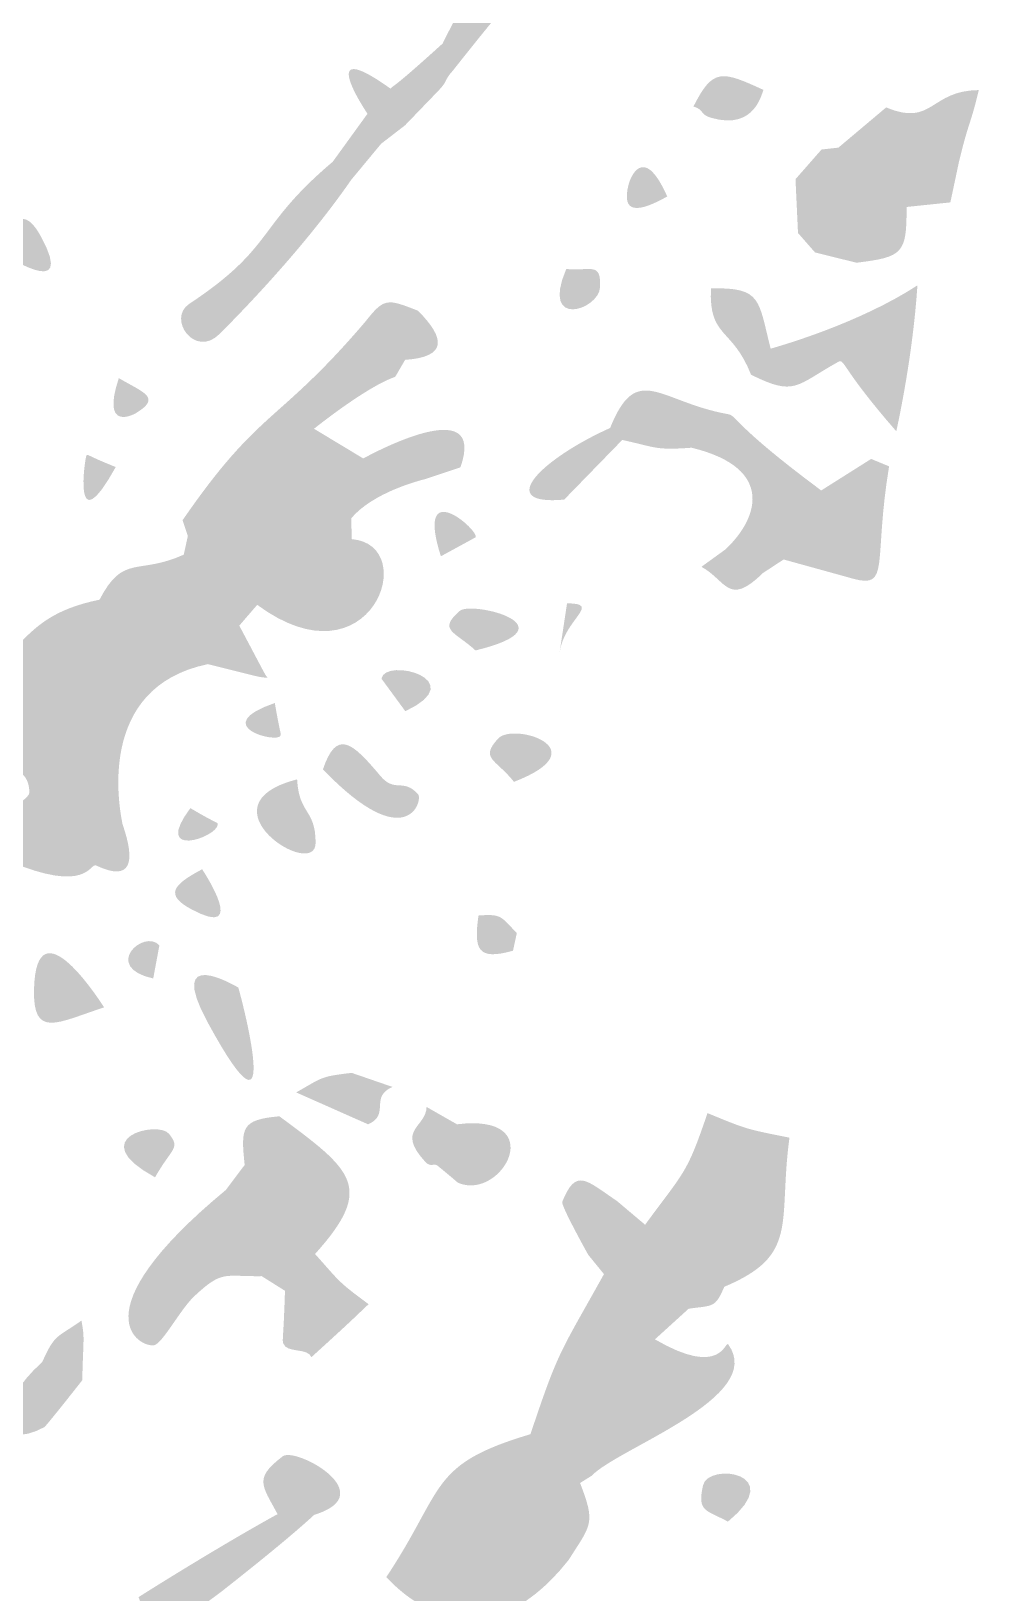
# Model space of a CAD drawing. Header units: millimetres. Extents: x 554 to 734, y 0 to 123.
# Drawn here: x 589.07 to 597.36, y 79.96 to 93.62 of the extents above; entities that cross this region are included whole.
import ezdxf

# ---------------------------------------------------------------- set-up
doc = ezdxf.new("R2010")
doc.units = ezdxf.units.MM

msp = doc.modelspace()

# ---------------------------------------------------------------- hatches: boundary and pattern name
at = {"true_color": 0x080808, "transparency": 33554687}
h = msp.add_hatch(color=18, dxfattribs=at)
edge = h.paths.add_edge_path(flags=0)
edge.add_spline(control_points=[(592.668, 93.517), (592.697, 93.577), (593.35, 94.92), (593.31, 94.049), (593.304, 93.917), (593.269, 93.931), (592.757, 93.279), (592.757, 93.279), (592.668, 93.517), (592.668, 93.517)], knot_values=[0, 0, 0, 0, 1, 1, 1, 2, 2, 2, 3, 3, 3, 3], degree=3, periodic=1)
h = msp.add_hatch(color=18, dxfattribs=at)
edge = h.paths.add_edge_path(flags=0)
edge.add_spline(control_points=[(592.211, 93.122), (592.211, 93.122), (592.195, 92.943), (592.195, 92.943), (592.195, 92.943), (592.01, 92.902), (592.01, 92.902), (591.996, 92.922), (591.541, 93.601), (592.211, 93.122)], knot_values=[0, 0, 0, 0, 1, 1, 1, 2, 2, 2, 3, 3, 3, 3], degree=3, periodic=1)
h = msp.add_hatch(color=18, dxfattribs=at)
edge = h.paths.add_edge_path(flags=0)
edge.add_spline(control_points=[(592.668, 93.517), (592.668, 93.517), (592.757, 93.279), (592.757, 93.279), (592.681, 93.197), (592.715, 93.194), (592.642, 93.116), (592.618, 93.09), (592.619, 93.092), (592.339, 92.801), (592.339, 92.801), (592.129, 92.639), (592.129, 92.639), (592.129, 92.639), (592.142, 92.796), (592.142, 92.796), (592.142, 92.796), (592.195, 92.943), (592.195, 92.943), (592.195, 92.943), (592.211, 93.122), (592.211, 93.122), (592.245, 93.156), (592.242, 93.13), (592.668, 93.517)], knot_values=[0, 0, 0, 0, 1, 1, 1, 2, 2, 2, 3, 3, 3, 4, 4, 4, 5, 5, 5, 6, 6, 6, 7, 7, 7, 8, 8, 8, 8], degree=3, periodic=1)
h = msp.add_hatch(color=18, dxfattribs=at)
edge = h.paths.add_edge_path(flags=0)
edge.add_spline(control_points=[(595.476, 93.11), (595.461, 93.102), (595.414, 92.752), (595.018, 92.866), (594.914, 92.896), (594.959, 92.937), (594.862, 92.965), (595.032, 93.303), (595.108, 93.279), (595.476, 93.11)], knot_values=[0, 0, 0, 0, 1, 1, 1, 2, 2, 2, 3, 3, 3, 3], degree=3, periodic=1)
h = msp.add_hatch(color=18, dxfattribs=at)
edge = h.paths.add_edge_path(flags=0)
edge.add_spline(control_points=[(597.359, 93.109), (597.284, 92.795), (597.268, 92.828), (597.187, 92.487), (597.18, 92.458), (597.187, 92.487), (597.11, 92.126), (597.11, 92.126), (596.727, 92.086), (596.727, 92.086), (596.727, 92.086), (596.537, 92.063), (596.537, 92.063), (596.224, 91.831), (595.899, 91.728), (596.289, 91.598), (596.289, 91.598), (595.926, 91.688), (595.926, 91.688), (595.926, 91.688), (595.777, 91.858), (595.777, 91.858), (595.777, 91.858), (595.755, 92.329), (595.755, 92.329), (595.972, 92.445), (595.945, 92.439), (596.13, 92.605), (596.13, 92.605), (596.548, 92.957), (596.548, 92.957), (596.961, 92.785), (596.929, 93.106), (597.359, 93.109)], knot_values=[0, 0, 0, 0, 1, 1, 1, 2, 2, 2, 3, 3, 3, 4, 4, 4, 5, 5, 5, 6, 6, 6, 7, 7, 7, 8, 8, 8, 9, 9, 9, 10, 10, 10, 11, 11, 11, 11], degree=3, periodic=1)
for points in [[(592.01, 92.902), (592.195, 92.943), (592.142, 92.796), (592.129, 92.639), (591.868, 92.324), (591.706, 92.482)], [(591.542, 90.145), (591.973, 89.885), (591.68, 89.648), (591.236, 89.825)]]:
    msp.add_hatch(color=18, dxfattribs=at).paths.add_polyline_path(points, flags=0)
h = msp.add_hatch(color=18, dxfattribs=at)
edge = h.paths.add_edge_path(flags=0)
edge.add_spline(control_points=[(594.633, 92.178), (594.386, 92.039), (594.224, 92.016), (594.296, 92.289), (594.304, 92.317), (594.418, 92.664), (594.633, 92.178)], knot_values=[0, 0, 0, 0, 1, 1, 1, 2, 2, 2, 2], degree=3, periodic=1)
h = msp.add_hatch(color=18, dxfattribs=at)
edge = h.paths.add_edge_path(flags=0)
edge.add_spline(control_points=[(595.983, 92.589), (595.983, 92.589), (596.13, 92.605), (596.13, 92.605), (595.945, 92.439), (595.972, 92.445), (595.755, 92.329), (595.755, 92.329), (595.983, 92.589), (595.983, 92.589)], knot_values=[0, 0, 0, 0, 1, 1, 1, 2, 2, 2, 3, 3, 3, 3], degree=3, periodic=1)
h = msp.add_hatch(color=18, dxfattribs=at)
edge = h.paths.add_edge_path(flags=0)
edge.add_spline(control_points=[(591.706, 92.482), (591.706, 92.482), (591.868, 92.324), (591.868, 92.324), (591.417, 91.673), (590.814, 91.074), (590.714, 90.973), (590.499, 90.76), (590.256, 91.108), (590.449, 91.237), (591.209, 91.741), (591.027, 91.908), (591.706, 92.482)], knot_values=[0, 0, 0, 0, 1, 1, 1, 2, 2, 2, 3, 3, 3, 4, 4, 4, 4], degree=3, periodic=1)
h = msp.add_hatch(color=18, dxfattribs=at)
edge = h.paths.add_edge_path(flags=0)
edge.add_spline(control_points=[(596.595, 92.152), (596.732, 92.489), (596.704, 92.497), (596.732, 92.489), (596.761, 92.481), (597.035, 92.381), (596.595, 92.152)], knot_values=[0, 0, 0, 0, 1, 1, 1, 2, 2, 2, 2], degree=3, periodic=1)
h = msp.add_hatch(color=18, dxfattribs=at)
edge = h.paths.add_edge_path(flags=0)
edge.add_spline(control_points=[(588.78, 91.703), (588.9, 91.985), (589.007, 92.097), (589.154, 91.825), (589.473, 91.236), (588.806, 91.686), (588.78, 91.703)], knot_values=[0, 0, 0, 0, 1, 1, 1, 2, 2, 2, 2], degree=3, periodic=1)
h = msp.add_hatch(color=18, dxfattribs=at)
edge = h.paths.add_edge_path(flags=0)
edge.add_spline(control_points=[(596.537, 92.063), (596.537, 92.063), (596.727, 92.086), (596.727, 92.086), (596.729, 91.677), (596.694, 91.648), (596.289, 91.598), (595.899, 91.728), (596.224, 91.831), (596.537, 92.063)], knot_values=[0, 0, 0, 0, 1, 1, 1, 2, 2, 2, 3, 3, 3, 3], degree=3, periodic=1)
h = msp.add_hatch(color=18, dxfattribs=at)
edge = h.paths.add_edge_path(flags=0)
edge.add_spline(control_points=[(593.749, 91.543), (593.966, 91.523), (594.054, 91.609), (594.045, 91.384), (594.037, 91.187), (593.521, 91.011), (593.749, 91.543)], knot_values=[0, 0, 0, 0, 1, 1, 1, 2, 2, 2, 2], degree=3, periodic=1)
h = msp.add_hatch(color=18, dxfattribs=at)
edge = h.paths.add_edge_path(flags=0)
edge.add_spline(control_points=[(592.452, 91.178), (592.701, 90.927), (592.698, 90.773), (592.339, 90.748), (592.126, 90.88), (592.148, 90.87), (591.986, 91.076), (592.157, 91.293), (592.178, 91.285), (592.452, 91.178)], knot_values=[0, 0, 0, 0, 1, 1, 1, 2, 2, 2, 3, 3, 3, 3], degree=3, periodic=1)
h = msp.add_hatch(color=18, dxfattribs=at)
edge = h.paths.add_edge_path(flags=0)
edge.add_spline(control_points=[(595.015, 91.373), (595.465, 91.386), (595.428, 91.268), (595.538, 90.846), (595.538, 90.846), (595.366, 90.618), (595.366, 90.618), (595.202, 91.037), (594.996, 90.934), (595.015, 91.373)], knot_values=[0, 0, 0, 0, 1, 1, 1, 2, 2, 2, 3, 3, 3, 3], degree=3, periodic=1)
h = msp.add_hatch(color=18, dxfattribs=at)
edge = h.paths.add_edge_path(flags=0)
edge.add_spline(control_points=[(596.822, 91.4), (596.782, 90.793), (596.659, 90.224), (596.637, 90.123), (596.154, 90.676), (596.185, 90.762), (596.13, 90.731), (595.756, 90.523), (595.753, 90.425), (595.366, 90.618), (595.366, 90.618), (595.538, 90.846), (595.538, 90.846), (595.645, 90.877), (596.315, 91.07), (596.822, 91.4)], knot_values=[0, 0, 0, 0, 1, 1, 1, 2, 2, 2, 3, 3, 3, 4, 4, 4, 5, 5, 5, 5], degree=3, periodic=1)
h = msp.add_hatch(color=18, dxfattribs=at)
edge = h.paths.add_edge_path(flags=0)
edge.add_spline(control_points=[(591.986, 91.076), (592.148, 90.87), (592.126, 90.88), (592.339, 90.748), (592.339, 90.748), (592.253, 90.6), (592.253, 90.6), (592.009, 90.515), (591.595, 90.187), (591.542, 90.145), (591.542, 90.145), (591.236, 89.825), (591.236, 89.825), (590.952, 89.496), (590.676, 89.28), (590.623, 89.238), (590.623, 89.238), (590.438, 89.206), (590.438, 89.206), (590.438, 89.206), (590.392, 89.345), (590.392, 89.345), (591.072, 90.331), (591.215, 90.175), (591.986, 91.076)], knot_values=[0, 0, 0, 0, 1, 1, 1, 2, 2, 2, 3, 3, 3, 4, 4, 4, 5, 5, 5, 6, 6, 6, 7, 7, 7, 8, 8, 8, 8], degree=3, periodic=1)
h = msp.add_hatch(color=18, dxfattribs=at)
edge = h.paths.add_edge_path(flags=0)
edge.add_spline(control_points=[(594.133, 90.152), (594.368, 90.738), (594.562, 90.381), (595.163, 90.273), (595.247, 90.259), (595.191, 90.192), (595.98, 89.605), (595.82, 89.289), (595.807, 89.321), (595.651, 89.001), (595.651, 89.001), (595.471, 88.883), (595.471, 88.883), (595.471, 88.883), (595.139, 89.087), (595.139, 89.087), (595.416, 89.341), (595.596, 89.797), (594.846, 89.979), (594.524, 89.956), (594.543, 89.981), (594.239, 90.047), (594.239, 90.047), (594.133, 90.152), (594.133, 90.152)], knot_values=[0, 0, 0, 0, 1, 1, 1, 2, 2, 2, 3, 3, 3, 4, 4, 4, 5, 5, 5, 6, 6, 6, 7, 7, 7, 8, 8, 8, 8], degree=3, periodic=1)
h = msp.add_hatch(color=18, dxfattribs=at)
edge = h.paths.add_edge_path(flags=0)
edge.add_spline(control_points=[(589.834, 90.588), (590.055, 90.459), (590.205, 90.42), (589.988, 90.284), (589.964, 90.269), (589.676, 90.115), (589.834, 90.588)], knot_values=[0, 0, 0, 0, 1, 1, 1, 2, 2, 2, 2], degree=3, periodic=1)
h = msp.add_hatch(color=18, dxfattribs=at)
edge = h.paths.add_edge_path(flags=0)
edge.add_spline(control_points=[(591.973, 89.885), (592.033, 89.918), (593.06, 90.478), (592.823, 89.807), (592.823, 89.807), (592.516, 89.705), (592.516, 89.705), (592.459, 89.69), (592.061, 89.589), (591.868, 89.362), (591.868, 89.362), (591.872, 89.179), (591.872, 89.179), (591.581, 88.865), (591.612, 88.714), (591.204, 88.87), (591.204, 88.87), (591.084, 89.035), (591.084, 89.035), (591.72, 89.336), (591.62, 89.424), (591.68, 89.648), (591.68, 89.648), (591.973, 89.885), (591.973, 89.885)], knot_values=[0, 0, 0, 0, 1, 1, 1, 2, 2, 2, 3, 3, 3, 4, 4, 4, 5, 5, 5, 6, 6, 6, 7, 7, 7, 8, 8, 8, 8], degree=3, periodic=1)
h = msp.add_hatch(color=18, dxfattribs=at)
edge = h.paths.add_edge_path(flags=0)
edge.add_spline(control_points=[(594.133, 90.152), (594.133, 90.152), (594.239, 90.047), (594.239, 90.047), (594.239, 90.047), (593.731, 89.525), (593.731, 89.525), (593.113, 89.468), (593.533, 89.882), (594.133, 90.152)], knot_values=[0, 0, 0, 0, 1, 1, 1, 2, 2, 2, 3, 3, 3, 3], degree=3, periodic=1)
h = msp.add_hatch(color=18, dxfattribs=at)
edge = h.paths.add_edge_path(flags=0)
edge.add_spline(control_points=[(589.807, 89.81), (589.419, 89.109), (589.54, 89.905), (589.551, 89.912), (589.57, 89.923), (589.551, 89.912), (589.807, 89.81)], knot_values=[0, 0, 0, 0, 1, 1, 1, 2, 2, 2, 2], degree=3, periodic=1)
h = msp.add_hatch(color=18, dxfattribs=at)
edge = h.paths.add_edge_path(flags=0)
edge.add_spline(control_points=[(591.236, 89.825), (591.236, 89.825), (591.68, 89.648), (591.68, 89.648), (591.62, 89.424), (591.72, 89.336), (591.084, 89.035), (590.823, 89.07), (590.832, 89.057), (590.623, 89.238), (590.676, 89.28), (590.952, 89.496), (591.236, 89.825)], knot_values=[0, 0, 0, 0, 1, 1, 1, 2, 2, 2, 3, 3, 3, 4, 4, 4, 4], degree=3, periodic=1)
h = msp.add_hatch(color=18, dxfattribs=at)
edge = h.paths.add_edge_path(flags=0)
edge.add_spline(control_points=[(596.574, 89.816), (596.434, 88.969), (596.588, 88.743), (596.257, 88.833), (596.209, 88.847), (596.212, 88.846), (595.651, 89.001), (595.807, 89.321), (595.82, 89.289), (595.98, 89.605), (595.98, 89.605), (596.417, 89.881), (596.417, 89.881), (596.417, 89.881), (596.574, 89.816), (596.574, 89.816)], knot_values=[0, 0, 0, 0, 1, 1, 1, 2, 2, 2, 3, 3, 3, 4, 4, 4, 5, 5, 5, 5], degree=3, periodic=1)
h = msp.add_hatch(color=18, dxfattribs=at)
edge = h.paths.add_edge_path(flags=0)
edge.add_spline(control_points=[(592.652, 89.029), (592.421, 89.752), (592.989, 89.256), (592.956, 89.195), (592.956, 89.195), (592.652, 89.029), (592.652, 89.029)], knot_values=[0, 0, 0, 0, 1, 1, 1, 2, 2, 2, 2], degree=3, periodic=1)
h = msp.add_hatch(color=18, dxfattribs=at)
edge = h.paths.add_edge_path(flags=0)
edge.add_spline(control_points=[(590.438, 89.206), (590.438, 89.206), (590.623, 89.238), (590.623, 89.238), (590.832, 89.057), (590.823, 89.07), (591.084, 89.035), (591.084, 89.035), (591.204, 88.87), (591.204, 88.87), (591.204, 88.87), (591.045, 88.604), (591.045, 88.604), (591.045, 88.604), (590.888, 88.422), (590.888, 88.422), (590.888, 88.422), (590.613, 88.085), (590.613, 88.085), (589.624, 87.881), (589.842, 86.808), (589.867, 86.683), (589.593, 86.685), (589.618, 86.703), (589.403, 86.836), (589.34, 87.349), (589.399, 87.422), (588.893, 87.606), (588.59, 87.459), (588.599, 87.474), (588.419, 87.212), (588.25, 87.398), (588.233, 87.36), (588.174, 87.632), (588.174, 87.632), (588.258, 87.897), (588.258, 87.897), (589.076, 88.054), (588.864, 88.486), (589.665, 88.649), (590.037, 88.437), (590.021, 88.235), (590.402, 88.47), (590.402, 88.47), (590.402, 89.043), (590.402, 89.043), (590.402, 89.043), (590.438, 89.206), (590.438, 89.206)], knot_values=[0, 0, 0, 0, 1, 1, 1, 2, 2, 2, 3, 3, 3, 4, 4, 4, 5, 5, 5, 6, 6, 6, 7, 7, 7, 8, 8, 8, 9, 9, 9, 10, 10, 10, 11, 11, 11, 12, 12, 12, 13, 13, 13, 14, 14, 14, 15, 15, 15, 16, 16, 16, 16], degree=3, periodic=1)
h = msp.add_hatch(color=18, dxfattribs=at)
edge = h.paths.add_edge_path(flags=0)
edge.add_spline(control_points=[(591.872, 89.179), (592.485, 89.131), (592.041, 87.868), (591.045, 88.604), (591.045, 88.604), (591.204, 88.87), (591.204, 88.87), (591.612, 88.714), (591.581, 88.865), (591.872, 89.179)], knot_values=[0, 0, 0, 0, 1, 1, 1, 2, 2, 2, 3, 3, 3, 3], degree=3, periodic=1)
h = msp.add_hatch(color=18, dxfattribs=at)
edge = h.paths.add_edge_path(flags=0)
edge.add_spline(control_points=[(590.402, 89.043), (590.402, 89.043), (590.402, 88.47), (590.402, 88.47), (590.021, 88.235), (590.037, 88.437), (589.665, 88.649), (589.875, 89.053), (589.997, 88.861), (590.402, 89.043)], knot_values=[0, 0, 0, 0, 1, 1, 1, 2, 2, 2, 3, 3, 3, 3], degree=3, periodic=1)
h = msp.add_hatch(color=18, dxfattribs=at)
edge = h.paths.add_edge_path(flags=0)
edge.add_spline(control_points=[(595.139, 89.087), (595.139, 89.087), (595.471, 88.883), (595.471, 88.883), (595.166, 88.583), (595.152, 88.817), (594.932, 88.937), (594.932, 88.937), (595.139, 89.087), (595.139, 89.087)], knot_values=[0, 0, 0, 0, 1, 1, 1, 2, 2, 2, 3, 3, 3, 3], degree=3, periodic=1)
h = msp.add_hatch(color=18, dxfattribs=at)
edge = h.paths.add_edge_path(flags=0)
edge.add_spline(control_points=[(592.955, 88.205), (592.777, 88.37), (592.621, 88.38), (592.817, 88.551), (592.921, 88.641), (593.831, 88.417), (592.955, 88.205)], knot_values=[0, 0, 0, 0, 1, 1, 1, 2, 2, 2, 2], degree=3, periodic=1)
h = msp.add_hatch(color=18, dxfattribs=at)
edge = h.paths.add_edge_path(flags=0)
edge.add_spline(control_points=[(593.692, 88.194), (593.692, 88.194), (593.756, 88.617), (593.756, 88.617), (594.062, 88.617), (593.736, 88.483), (593.692, 88.194)], knot_values=[0, 0, 0, 0, 1, 1, 1, 2, 2, 2, 2], degree=3, periodic=1)
h = msp.add_hatch(color=18, dxfattribs=at)
edge = h.paths.add_edge_path(flags=0)
edge.add_spline(control_points=[(589.709, 87.77), (589.39, 87.833), (589.189, 87.81), (589.374, 88.084), (589.668, 88.519), (589.707, 87.807), (589.709, 87.77)], knot_values=[0, 0, 0, 0, 1, 1, 1, 2, 2, 2, 2], degree=3, periodic=1)
h = msp.add_hatch(color=18, dxfattribs=at)
edge = h.paths.add_edge_path(flags=0)
edge.add_spline(control_points=[(590.888, 88.422), (591.129, 87.969), (591.113, 87.991), (591.137, 87.966), (591.052, 87.97), (591.06, 87.975), (590.613, 88.085), (590.613, 88.085), (590.888, 88.422), (590.888, 88.422)], knot_values=[0, 0, 0, 0, 1, 1, 1, 2, 2, 2, 3, 3, 3, 3], degree=3, periodic=1)
h = msp.add_hatch(color=18, dxfattribs=at)
edge = h.paths.add_edge_path(flags=0)
edge.add_spline(control_points=[(592.341, 87.673), (592.341, 87.673), (592.132, 87.958), (592.132, 87.958), (592.164, 88.148), (592.931, 87.949), (592.341, 87.673)], knot_values=[0, 0, 0, 0, 1, 1, 1, 2, 2, 2, 2], degree=3, periodic=1)
h = msp.add_hatch(color=18, dxfattribs=at)
edge = h.paths.add_edge_path(flags=0)
edge.add_spline(control_points=[(591.199, 87.745), (591.248, 87.459), (591.256, 87.481), (591.248, 87.459), (591.222, 87.389), (590.609, 87.544), (591.199, 87.745)], knot_values=[0, 0, 0, 0, 1, 1, 1, 2, 2, 2, 2], degree=3, periodic=1)
h = msp.add_hatch(color=18, dxfattribs=at)
edge = h.paths.add_edge_path(flags=0)
edge.add_spline(control_points=[(588.893, 87.606), (589.399, 87.422), (589.34, 87.349), (589.403, 86.836), (589.403, 86.836), (588.861, 86.366), (588.861, 86.366), (588.727, 86.629), (588.644, 86.67), (588.89, 86.82), (589.055, 86.921), (589.053, 86.954), (589.052, 86.972), (589.036, 87.199), (588.87, 87.106), (588.855, 87.32), (588.855, 87.32), (588.893, 87.606), (588.893, 87.606)], knot_values=[0, 0, 0, 0, 1, 1, 1, 2, 2, 2, 3, 3, 3, 4, 4, 4, 5, 5, 5, 6, 6, 6, 6], degree=3, periodic=1)
h = msp.add_hatch(color=18, dxfattribs=at)
edge = h.paths.add_edge_path(flags=0)
edge.add_spline(control_points=[(591.62, 87.164), (591.739, 87.516), (591.872, 87.407), (592.121, 87.109), (592.251, 86.953), (592.32, 87.093), (592.452, 86.947), (592.499, 86.896), (592.357, 86.397), (591.62, 87.164)], knot_values=[0, 0, 0, 0, 1, 1, 1, 2, 2, 2, 3, 3, 3, 3], degree=3, periodic=1)
h = msp.add_hatch(color=18, dxfattribs=at)
edge = h.paths.add_edge_path(flags=0)
edge.add_spline(control_points=[(593.292, 87.055), (593.131, 87.257), (592.99, 87.256), (593.154, 87.435), (593.286, 87.577), (594.044, 87.346), (593.292, 87.055)], knot_values=[0, 0, 0, 0, 1, 1, 1, 2, 2, 2, 2], degree=3, periodic=1)
h = msp.add_hatch(color=18, dxfattribs=at)
edge = h.paths.add_edge_path(flags=0)
edge.add_spline(control_points=[(591.394, 87.077), (591.41, 86.768), (591.555, 86.821), (591.556, 86.522), (591.557, 86.183), (590.517, 86.852), (591.394, 87.077)], knot_values=[0, 0, 0, 0, 1, 1, 1, 2, 2, 2, 2], degree=3, periodic=1)
h = msp.add_hatch(color=18, dxfattribs=at)
edge = h.paths.add_edge_path(flags=0)
edge.add_spline(control_points=[(589.403, 86.836), (589.618, 86.703), (589.593, 86.685), (589.867, 86.683), (589.98, 86.356), (589.948, 86.175), (589.635, 86.323), (589.579, 86.349), (589.565, 86.065), (588.861, 86.366), (588.861, 86.366), (589.403, 86.836), (589.403, 86.836)], knot_values=[0, 0, 0, 0, 1, 1, 1, 2, 2, 2, 3, 3, 3, 4, 4, 4, 4], degree=3, periodic=1)
h = msp.add_hatch(color=18, dxfattribs=at)
edge = h.paths.add_edge_path(flags=0)
edge.add_spline(control_points=[(590.46, 86.825), (590.7, 86.682), (590.7, 86.704), (590.7, 86.682), (590.695, 86.568), (590.121, 86.373), (590.46, 86.825)], knot_values=[0, 0, 0, 0, 1, 1, 1, 2, 2, 2, 2], degree=3, periodic=1)
h = msp.add_hatch(color=18, dxfattribs=at)
edge = h.paths.add_edge_path(flags=0)
edge.add_spline(control_points=[(590.563, 86.29), (590.579, 86.266), (590.971, 85.672), (590.472, 85.938), (590.229, 86.068), (590.311, 86.156), (590.563, 86.29)], knot_values=[0, 0, 0, 0, 1, 1, 1, 2, 2, 2, 2], degree=3, periodic=1)
h = msp.add_hatch(color=18, dxfattribs=at)
edge = h.paths.add_edge_path(flags=0)
edge.add_spline(control_points=[(589.705, 85.081), (589.298, 84.95), (589.08, 84.801), (589.092, 85.242), (589.113, 86.013), (589.678, 85.124), (589.705, 85.081)], knot_values=[0, 0, 0, 0, 1, 1, 1, 2, 2, 2, 2], degree=3, periodic=1)
h = msp.add_hatch(color=18, dxfattribs=at)
edge = h.paths.add_edge_path(flags=0)
edge.add_spline(control_points=[(592.981, 85.885), (593.194, 85.902), (593.175, 85.871), (593.317, 85.733), (593.317, 85.733), (593.283, 85.577), (593.283, 85.577), (592.975, 85.491), (592.939, 85.583), (592.981, 85.885)], knot_values=[0, 0, 0, 0, 1, 1, 1, 2, 2, 2, 3, 3, 3, 3], degree=3, periodic=1)
h = msp.add_hatch(color=18, dxfattribs=at)
edge = h.paths.add_edge_path(flags=0)
edge.add_spline(control_points=[(590.135, 85.334), (589.68, 85.434), (590.056, 85.773), (590.189, 85.624), (590.189, 85.624), (590.135, 85.334), (590.135, 85.334)], knot_values=[0, 0, 0, 0, 1, 1, 1, 2, 2, 2, 2], degree=3, periodic=1)
h = msp.add_hatch(color=18, dxfattribs=at)
edge = h.paths.add_edge_path(flags=0)
edge.add_spline(control_points=[(590.879, 85.255), (590.892, 85.225), (591.306, 83.671), (590.611, 84.951), (590.242, 85.631), (590.851, 85.271), (590.879, 85.255)], knot_values=[0, 0, 0, 0, 1, 1, 1, 2, 2, 2, 2], degree=3, periodic=1)
h = msp.add_hatch(color=18, dxfattribs=at)
edge = h.paths.add_edge_path(flags=0)
edge.add_spline(control_points=[(591.872, 84.508), (591.872, 84.508), (592.229, 84.385), (592.229, 84.385), (592.025, 84.298), (592.212, 84.142), (592.015, 84.058), (592.015, 84.058), (591.386, 84.337), (591.386, 84.337), (591.616, 84.467), (591.592, 84.476), (591.872, 84.508)], knot_values=[0, 0, 0, 0, 1, 1, 1, 2, 2, 2, 3, 3, 3, 4, 4, 4, 4], degree=3, periodic=1)
h = msp.add_hatch(color=18, dxfattribs=at)
edge = h.paths.add_edge_path(flags=0)
edge.add_spline(control_points=[(592.527, 84.21), (592.527, 84.21), (592.793, 84.058), (592.793, 84.058), (592.677, 83.857), (592.686, 83.873), (592.677, 83.857), (592.633, 83.769), (592.679, 83.77), (592.636, 83.685), (592.593, 83.732), (592.569, 83.672), (592.516, 83.729), (592.255, 84.013), (592.523, 84.029), (592.527, 84.21)], knot_values=[0, 0, 0, 0, 1, 1, 1, 2, 2, 2, 3, 3, 3, 4, 4, 4, 5, 5, 5, 5], degree=3, periodic=1)
h = msp.add_hatch(color=18, dxfattribs=at)
edge = h.paths.add_edge_path(flags=0)
edge.add_spline(control_points=[(590.151, 83.594), (589.516, 83.938), (590.178, 84.094), (590.273, 83.975), (590.377, 83.844), (590.298, 83.855), (590.151, 83.594)], knot_values=[0, 0, 0, 0, 1, 1, 1, 2, 2, 2, 2], degree=3, periodic=1)
h = msp.add_hatch(color=18, dxfattribs=at)
edge = h.paths.add_edge_path(flags=0)
edge.add_spline(control_points=[(591.239, 84.128), (591.877, 83.656), (592.078, 83.508), (591.551, 82.923), (591.551, 82.923), (591.25, 82.931), (591.25, 82.931), (591.25, 82.931), (590.935, 83.702), (590.935, 83.702), (590.902, 84.029), (590.903, 84.098), (591.239, 84.128)], knot_values=[0, 0, 0, 0, 1, 1, 1, 2, 2, 2, 3, 3, 3, 4, 4, 4, 4], degree=3, periodic=1)
h = msp.add_hatch(color=18, dxfattribs=at)
edge = h.paths.add_edge_path(flags=0)
edge.add_spline(control_points=[(592.793, 84.058), (593.607, 84.159), (593.192, 83.392), (592.81, 83.543), (592.793, 83.549), (592.81, 83.543), (592.636, 83.685), (592.679, 83.77), (592.633, 83.769), (592.677, 83.857), (592.686, 83.873), (592.677, 83.857), (592.793, 84.058)], knot_values=[0, 0, 0, 0, 1, 1, 1, 2, 2, 2, 3, 3, 3, 4, 4, 4, 4], degree=3, periodic=1)
h = msp.add_hatch(color=18, dxfattribs=at)
edge = h.paths.add_edge_path(flags=0)
edge.add_spline(control_points=[(594.985, 84.156), (595.345, 84.008), (595.321, 84.018), (595.702, 83.941), (595.601, 83.19), (595.793, 82.914), (595.132, 82.636), (594.916, 82.609), (594.86, 82.667), (594.82, 82.444), (594.82, 82.444), (594.525, 82.176), (594.525, 82.176), (594.207, 81.965), (594.214, 81.967), (594.064, 81.609), (594.064, 81.609), (593.736, 81.279), (593.736, 81.279), (593.736, 81.279), (593.436, 81.346), (593.436, 81.346), (593.685, 82.094), (593.696, 82.057), (594.079, 82.747), (594.079, 82.747), (594.439, 83.179), (594.439, 83.179), (594.786, 83.653), (594.801, 83.614), (594.985, 84.156)], knot_values=[0, 0, 0, 0, 1, 1, 1, 2, 2, 2, 3, 3, 3, 4, 4, 4, 5, 5, 5, 6, 6, 6, 7, 7, 7, 8, 8, 8, 9, 9, 9, 10, 10, 10, 10], degree=3, periodic=1)
h = msp.add_hatch(color=18, dxfattribs=at)
edge = h.paths.add_edge_path(flags=0)
edge.add_spline(control_points=[(590.935, 83.702), (590.935, 83.702), (591.25, 82.931), (591.25, 82.931), (591.25, 82.931), (591.084, 82.729), (591.084, 82.729), (590.754, 82.724), (590.743, 82.786), (590.494, 82.553), (590.374, 82.441), (590.217, 82.141), (590.144, 82.125), (590.027, 82.098), (589.451, 82.391), (590.77, 83.483), (590.77, 83.483), (590.935, 83.702), (590.935, 83.702)], knot_values=[0, 0, 0, 0, 1, 1, 1, 2, 2, 2, 3, 3, 3, 4, 4, 4, 5, 5, 5, 6, 6, 6, 6], degree=3, periodic=1)
h = msp.add_hatch(color=18, dxfattribs=at)
edge = h.paths.add_edge_path(flags=0)
edge.add_spline(control_points=[(594.439, 83.179), (594.439, 83.179), (594.079, 82.747), (594.079, 82.747), (594.079, 82.747), (593.942, 82.915), (593.942, 82.915), (593.922, 82.951), (593.701, 83.349), (593.714, 83.38), (593.835, 83.677), (593.917, 83.574), (594.195, 83.385), (594.195, 83.385), (594.439, 83.179), (594.439, 83.179)], knot_values=[0, 0, 0, 0, 1, 1, 1, 2, 2, 2, 3, 3, 3, 4, 4, 4, 5, 5, 5, 5], degree=3, periodic=1)
h = msp.add_hatch(color=18, dxfattribs=at)
edge = h.paths.add_edge_path(flags=0)
edge.add_spline(control_points=[(591.25, 82.931), (591.25, 82.931), (591.551, 82.923), (591.551, 82.923), (591.77, 82.679), (591.746, 82.685), (592.021, 82.483), (591.977, 82.45), (591.991, 82.447), (591.519, 82.02), (591.488, 82.105), (591.305, 82.053), (591.274, 82.138), (591.261, 82.173), (591.275, 82.172), (591.288, 82.601), (591.288, 82.601), (591.084, 82.729), (591.084, 82.729), (591.084, 82.729), (591.25, 82.931), (591.25, 82.931)], knot_values=[0, 0, 0, 0, 1, 1, 1, 2, 2, 2, 3, 3, 3, 4, 4, 4, 5, 5, 5, 6, 6, 6, 7, 7, 7, 7], degree=3, periodic=1)
h = msp.add_hatch(color=18, dxfattribs=at)
edge = h.paths.add_edge_path(flags=0)
edge.add_spline(control_points=[(595.132, 82.636), (595.05, 82.447), (595.036, 82.475), (594.82, 82.444), (594.86, 82.667), (594.916, 82.609), (595.132, 82.636)], knot_values=[0, 0, 0, 0, 1, 1, 1, 2, 2, 2, 2], degree=3, periodic=1)
h = msp.add_hatch(color=18, dxfattribs=at)
edge = h.paths.add_edge_path(flags=0)
edge.add_spline(control_points=[(589.507, 82.34), (589.537, 82.179), (589.523, 82.196), (589.514, 81.818), (589.297, 81.829), (589.306, 81.826), (589.163, 81.976), (589.276, 82.227), (589.287, 82.185), (589.507, 82.34)], knot_values=[0, 0, 0, 0, 1, 1, 1, 2, 2, 2, 3, 3, 3, 3], degree=3, periodic=1)
h = msp.add_hatch(color=18, dxfattribs=at)
edge = h.paths.add_edge_path(flags=0)
edge.add_spline(control_points=[(594.525, 82.176), (595.114, 81.832), (595.137, 82.173), (595.167, 82.131), (595.503, 81.668), (594.201, 81.225), (593.971, 80.982), (593.971, 80.982), (593.736, 81.279), (593.736, 81.279), (593.736, 81.279), (594.064, 81.609), (594.064, 81.609), (594.214, 81.967), (594.207, 81.965), (594.525, 82.176)], knot_values=[0, 0, 0, 0, 1, 1, 1, 2, 2, 2, 3, 3, 3, 4, 4, 4, 5, 5, 5, 5], degree=3, periodic=1)
h = msp.add_hatch(color=18, dxfattribs=at)
edge = h.paths.add_edge_path(flags=0)
edge.add_spline(control_points=[(589.163, 81.976), (589.306, 81.826), (589.297, 81.829), (589.514, 81.818), (589.488, 81.785), (589.199, 81.417), (589.181, 81.407), (588.751, 81.177), (588.748, 81.611), (589.163, 81.976)], knot_values=[0, 0, 0, 0, 1, 1, 1, 2, 2, 2, 3, 3, 3, 3], degree=3, periodic=1)
h = msp.add_hatch(color=18, dxfattribs=at)
edge = h.paths.add_edge_path(flags=0)
edge.add_spline(control_points=[(590.006, 79.919), (590.053, 79.954), (593.305, 81.991), (590.734, 79.97), (590.052, 79.434), (590.039, 79.872), (590.006, 79.919)], knot_values=[0, 0, 0, 0, 1, 1, 1, 2, 2, 2, 2], degree=3, periodic=1)
h = msp.add_hatch(color=18, dxfattribs=at)
edge = h.paths.add_edge_path(flags=0)
edge.add_spline(control_points=[(593.436, 81.346), (593.436, 81.346), (593.736, 81.279), (593.736, 81.279), (593.736, 81.279), (593.971, 80.982), (593.971, 80.982), (593.971, 80.982), (593.87, 80.919), (593.87, 80.919), (593.569, 80.754), (593.308, 80.794), (593.549, 80.552), (593.69, 80.41), (593.653, 80.406), (593.769, 80.244), (592.97, 79.235), (592.262, 80.001), (592.175, 80.096), (592.694, 80.878), (592.541, 81.08), (593.436, 81.346)], knot_values=[0, 0, 0, 0, 1, 1, 1, 2, 2, 2, 3, 3, 3, 4, 4, 4, 5, 5, 5, 6, 6, 6, 7, 7, 7, 7], degree=3, periodic=1)
h = msp.add_hatch(color=18, dxfattribs=at)
edge = h.paths.add_edge_path(flags=0)
edge.add_spline(control_points=[(591.255, 80.584), (591.103, 80.89), (590.991, 80.943), (591.269, 81.153), (591.394, 81.247), (592.342, 80.713), (591.255, 80.584)], knot_values=[0, 0, 0, 0, 1, 1, 1, 2, 2, 2, 2], degree=3, periodic=1)
h = msp.add_hatch(color=18, dxfattribs=at)
edge = h.paths.add_edge_path(flags=0)
edge.add_spline(control_points=[(595.164, 80.581), (594.969, 80.686), (594.894, 80.665), (594.946, 80.899), (594.99, 81.099), (595.693, 81.013), (595.164, 80.581)], knot_values=[0, 0, 0, 0, 1, 1, 1, 2, 2, 2, 2], degree=3, periodic=1)
h = msp.add_hatch(color=18, dxfattribs=at)
edge = h.paths.add_edge_path(flags=0)
edge.add_spline(control_points=[(593.87, 80.919), (594.009, 80.56), (593.966, 80.556), (593.769, 80.244), (593.653, 80.406), (593.69, 80.41), (593.549, 80.552), (593.308, 80.794), (593.569, 80.754), (593.87, 80.919)], knot_values=[0, 0, 0, 0, 1, 1, 1, 2, 2, 2, 3, 3, 3, 3], degree=3, periodic=1)

doc.saveas('drawing.dxf')
